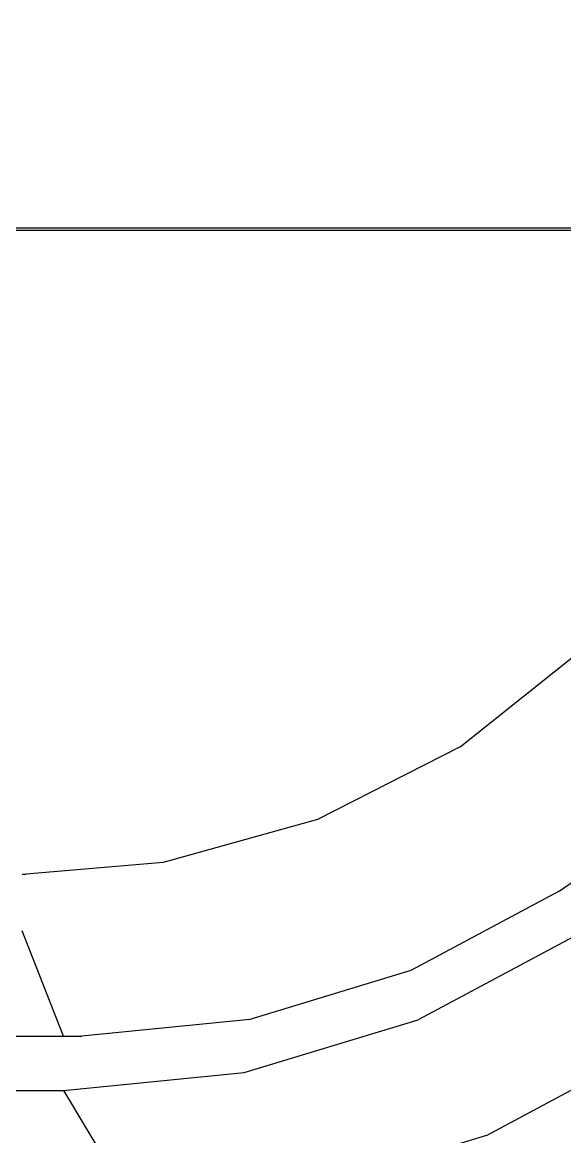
# Model space of a CAD drawing. Extents: x 0 to 230, y -306 to 0.
# Drawn here: x 193.34 to 206.25, y -291.15 to -264.64 of the extents above; entities that cross this region are included whole.
import ezdxf

# ---------------------------------------------------------------- set-up
doc = ezdxf.new("R2010")
doc.units = 0
doc.header["$MEASUREMENT"] = 0
for name, color, linetype in [('Layer1', 252, 'CONTINUOUS'), ('Layer2', 252, 'CONTINUOUS'), ('Layer3', 254, 'CONTINUOUS')]:
    doc.layers.add(name, color=color, linetype=linetype)

msp = doc.modelspace()

# ---------------------------------------------------------------- linework, layer by layer
at = {"layer": 'Layer1', "linetype": 'Continuous', "invisible_edges": 15}
for points in [[(134.922, -284.905, 2.254), (193.344, -284.905, 2.254), (193.343, -21.095, 2.254)], [(193.343, -21.095, 2.254), (212.253, -153.146, 2.254), (193.344, -284.905, 2.254)], [(212.253, -153.146, 2.254), (212.252, -191.049, 2.254), (193.344, -284.905, 2.254)], [(212.252, -191.049, 2.254), (212.248, -266.951, 2.254), (193.344, -284.905, 2.254)], [(212.212, -268.105, 2.254), (212.248, -266.951, 2.254), (193.344, -284.905, 2.254)], [(193.437, -284.905, 2.254), (193.344, -284.905, 2.254), (212.212, -268.105, 2.254)], [(193.437, -284.905, 2.254), (212.114, -269.165, 2.254), (212.212, -268.105, 2.254)], [(211.712, -271.346, 2.254), (212.114, -269.165, 2.254), (193.437, -284.905, 2.254)], [(209.352, -276.36, 2.254), (211.712, -271.346, 2.254), (193.437, -284.905, 2.254)], [(193.437, -284.905, 2.254), (209.352, -276.36, 2.254), (204.826, -281.137, 2.254)], [(205.52, -280.596, 15.594), (204.826, -281.137, 2.254), (209.352, -276.36, 2.254)], [(207.809, -278.381, 16.266), (205.52, -280.596, 15.594), (209.352, -276.36, 2.254)], [(207.278, -281.551, 42.393), (207.278, -281.551, 42.393), (207.8, -278.391, 16.378), (205.52, -280.595, 15.71)], [(205.52, -280.596, 15.594), (204.829, -281.135, 15.487), (204.826, -281.137, 2.254)], [(204.829, -281.135, 15.603), (204.829, -281.135, 15.603), (205.52, -280.595, 15.71), (207.278, -281.551, 42.393)], [(204.826, -281.137, 2.254), (199.896, -283.782, 2.254), (193.437, -284.905, 2.254)], [(200, -283.744, 15.464), (199.896, -283.782, 2.254), (204.826, -281.137, 2.254)], [(202.929, -282.38, 15.346), (200, -283.744, 15.464), (204.826, -281.137, 2.254)], [(204.829, -281.135, 15.487), (202.929, -282.38, 15.346), (204.826, -281.137, 2.254)], [(202.931, -282.379, 15.346), (202.931, -282.379, 15.346), (204.829, -281.135, 15.487), (204.313, -283.815, 42.105)], [(204.313, -283.815, 42.22), (204.313, -283.815, 42.22), (207.278, -281.551, 42.393), (204.829, -281.135, 15.603)], [(207.278, -281.551, 42.393), (207.278, -281.551, 42.393), (204.313, -283.815, 42.22), (205.165, -284.033, 44.214)], [(207.278, -281.551, 42.393), (207.278, -281.551, 42.393), (207.388, -282.267, 44.214), (205.165, -284.033, 44.214)], [(200.004, -283.742, 15.463), (200.004, -283.742, 15.463), (202.931, -282.379, 15.346), (201.388, -285.262, 41.946)], [(201.388, -285.262, 41.946), (201.388, -285.262, 41.946), (204.313, -283.815, 42.105), (202.931, -282.379, 15.346)], [(207.388, -282.267, 44.214), (207.388, -282.267, 44.214), (207.639, -282.949, 46.27), (204.618, -285.175, 46.242)], [(205.165, -284.033, 44.214), (205.165, -284.033, 44.214), (207.388, -282.267, 44.214), (204.618, -285.175, 46.242)], [(204.618, -285.175, 46.242), (204.618, -285.175, 46.242), (207.639, -282.949, 46.27), (206.828, -285.477, 65.045)], [(198.948, -284.094, 15.589), (198.948, -284.094, 15.589), (200.004, -283.742, 15.463), (199.9, -285.764, 41.864)], [(198.948, -284.094, 15.589), (200.004, -283.742, 15.463), (199.896, -283.782, 2.254)], [(199.9, -285.764, 41.864), (199.9, -285.764, 41.864), (201.388, -285.262, 41.946), (200.004, -283.742, 15.463)], [(197.166, -284.539, 15.903), (193.437, -284.905, 2.254), (199.896, -283.782, 2.254)], [(198.948, -284.094, 15.589), (197.166, -284.539, 15.903), (199.896, -283.782, 2.254)], [(204.313, -283.815, 42.22), (204.313, -283.815, 42.22), (201.388, -285.262, 42.062), (205.165, -284.033, 44.214)], [(197.166, -284.539, 15.903), (197.166, -284.539, 15.903), (198.948, -284.094, 15.589), (198.473, -286.118, 41.793)], [(198.473, -286.118, 41.793), (198.473, -286.118, 41.793), (199.9, -285.764, 41.864), (198.948, -284.094, 15.589)], [(201.388, -285.262, 42.062), (201.388, -285.262, 42.062), (205.165, -284.033, 44.214), (202.727, -285.438, 44.214)], [(204.618, -285.175, 46.242), (204.618, -285.175, 46.242), (205.165, -284.033, 44.214), (201.561, -286.67, 46.251)], [(205.165, -284.033, 44.214), (205.165, -284.033, 44.214), (202.727, -285.438, 44.214), (201.561, -286.67, 46.251)], [(197.166, -284.539, 15.903), (193.344, -284.905, 16.947), (193.344, -284.905, 2.254), (193.437, -284.905, 2.254)], [(197.166, -284.539, 15.903), (193.344, -284.905, 16.947), (194.567, -286.491, 41.634), (194.756, -286.491, 41.637)], [(194.756, -286.491, 41.637), (194.756, -286.491, 41.637), (198.473, -286.118, 41.793), (197.166, -284.539, 15.903)], [(194.567, -286.491, 41.634), (35.433, -286.491, 41.634), (36.657, -284.905, 16.947), (193.344, -284.905, 16.947)], [(193.344, -284.905, 16.947), (36.657, -284.905, 16.947), (36.563, -284.905, 2.254), (193.344, -284.905, 2.254)], [(202.727, -285.438, 44.214), (202.727, -285.438, 44.214), (201.388, -285.262, 42.062), (199.9, -285.764, 41.98)], [(201.313, -288.293, 65.077), (201.313, -288.293, 65.077), (204.618, -285.175, 46.242), (201.561, -286.67, 46.251)], [(204.618, -285.175, 46.242), (204.618, -285.175, 46.242), (204.146, -287.119, 65.042), (201.313, -288.293, 65.077)], [(204.146, -287.119, 65.042), (204.146, -287.119, 65.042), (206.828, -285.477, 65.045), (204.618, -285.175, 46.242)], [(199.9, -285.764, 41.98), (199.9, -285.764, 41.98), (202.727, -285.438, 44.214), (200.114, -286.46, 44.214)], [(201.561, -286.67, 46.251), (201.561, -286.67, 46.251), (202.727, -285.438, 44.214), (200.114, -286.46, 44.214)], [(206.726, -287.289, 83.386), (206.726, -287.289, 83.386), (206.828, -285.477, 65.045), (204.146, -287.119, 65.042)], [(198.473, -286.118, 41.909), (198.473, -286.118, 41.909), (199.9, -285.764, 41.98), (200.114, -286.46, 44.214)], [(194.567, -286.491, 41.749), (194.567, -286.491, 41.749), (198.473, -286.118, 41.909), (197.375, -287.084, 44.214)], [(198.473, -286.118, 41.909), (198.473, -286.118, 41.909), (200.114, -286.46, 44.214), (197.375, -287.084, 44.214)], [(35.433, -286.491, 41.749), (35.555, -288.007, 46.393), (194.446, -288.007, 46.393), (194.567, -286.491, 41.749)], [(194.446, -288.007, 46.393), (194.567, -286.491, 41.749), (197.375, -287.084, 44.214)], [(200.114, -286.46, 44.214), (200.114, -286.46, 44.214), (197.375, -287.084, 44.214), (198.365, -287.607, 46.297)], [(198.218, -289.036, 65.151), (198.218, -289.036, 65.151), (201.561, -286.67, 46.251), (198.365, -287.607, 46.297)], [(201.561, -286.67, 46.251), (201.561, -286.67, 46.251), (201.313, -288.293, 65.077), (198.218, -289.036, 65.151)], [(200.114, -286.46, 44.214), (200.114, -286.46, 44.214), (201.561, -286.67, 46.251), (198.365, -287.607, 46.297)], [(197.375, -287.084, 44.214), (197.375, -287.084, 44.214), (198.365, -287.607, 46.297), (194.446, -288.007, 46.393)], [(201.313, -288.293, 65.077), (201.313, -288.293, 65.077), (204.146, -287.119, 65.042), (201.729, -289.628, 83.406)], [(201.729, -289.628, 83.406), (201.729, -289.628, 83.406), (203.803, -288.859, 83.369), (204.146, -287.119, 65.042)], [(204.146, -287.119, 65.042), (204.146, -287.119, 65.042), (206.726, -287.289, 83.386), (203.803, -288.859, 83.369)], [(206.726, -287.289, 83.386), (206.726, -287.289, 83.386), (203.803, -288.859, 83.369), (207.164, -287.954, 85.992)], [(194.446, -288.007, 46.393), (194.446, -288.007, 46.393), (198.365, -287.607, 46.297), (198.218, -289.036, 65.151)], [(203.803, -288.859, 83.369), (203.803, -288.859, 83.369), (204.646, -289.362, 85.992), (207.164, -287.954, 85.992)], [(207.164, -287.954, 85.992), (207.164, -287.954, 85.992), (207.359, -288.619, 88.125), (204.038, -290.353, 88.142)], [(207.164, -287.954, 85.992), (207.164, -287.954, 85.992), (204.646, -289.362, 85.992), (204.038, -290.353, 88.142)], [(195.943, -290.516, 83.686), (34.058, -290.516, 83.686), (35.555, -288.007, 46.393), (194.446, -288.007, 46.393)], [(194.446, -288.007, 46.393), (194.446, -288.007, 46.393), (198.218, -289.036, 65.151), (195.203, -289.276, 65.256)], [(200.23, -290.027, 83.455), (200.23, -290.027, 83.455), (201.313, -288.293, 65.077), (198.218, -289.036, 65.151)], [(201.313, -288.293, 65.077), (201.313, -288.293, 65.077), (201.729, -289.628, 83.406), (200.23, -290.027, 83.455)], [(204.038, -290.353, 88.142), (204.038, -290.353, 88.142), (207.359, -288.619, 88.125), (206.304, -290.968, 107.451)], [(195.203, -289.276, 65.256), (195.203, -289.276, 65.256), (198.218, -289.036, 65.151), (200.23, -290.027, 83.455)], [(201.729, -289.628, 83.406), (201.729, -289.628, 83.406), (203.803, -288.859, 83.369), (204.646, -289.362, 85.992)], [(195.203, -289.276, 65.256), (195.203, -289.276, 65.256), (200.23, -290.027, 83.455), (195.943, -290.516, 83.686)], [(204.646, -289.362, 85.992), (204.646, -289.362, 85.992), (204.038, -290.353, 88.142), (200.235, -291.514, 88.208)], [(204.646, -289.362, 85.992), (204.646, -289.362, 85.992), (201.956, -290.384, 85.992), (200.235, -291.514, 88.208)], [(201.956, -290.384, 85.992), (201.956, -290.384, 85.992), (201.729, -289.628, 83.406), (204.646, -289.362, 85.992)], [(200.23, -290.027, 83.455), (200.23, -290.027, 83.455), (201.729, -289.628, 83.406), (201.956, -290.384, 85.992)], [(195.943, -290.516, 83.686), (195.943, -290.516, 83.686), (200.23, -290.027, 83.455), (199.143, -291.009, 85.992)], [(200.23, -290.027, 83.455), (200.23, -290.027, 83.455), (201.956, -290.384, 85.992), (199.143, -291.009, 85.992)], [(200.076, -292.983, 107.565), (200.076, -292.983, 107.565), (204.038, -290.353, 88.142), (200.235, -291.514, 88.208)], [(204.038, -290.353, 88.142), (204.038, -290.353, 88.142), (203.328, -292.202, 107.487), (200.076, -292.983, 107.565)], [(204.038, -290.353, 88.142), (204.038, -290.353, 88.142), (206.304, -290.968, 107.451), (203.328, -292.202, 107.487)], [(195.943, -290.516, 83.686), (196.131, -291.932, 88.323), (33.869, -291.932, 88.323), (34.058, -290.516, 83.686)], [(195.943, -290.516, 83.686), (195.943, -290.516, 83.686), (199.143, -291.009, 85.992), (196.131, -291.932, 88.323)], [(199.143, -291.009, 85.992), (199.143, -291.009, 85.992), (201.956, -290.384, 85.992), (200.235, -291.514, 88.208)], [(199.143, -291.009, 85.992), (199.143, -291.009, 85.992), (200.235, -291.514, 88.208), (196.131, -291.932, 88.323)], [(206.304, -290.968, 107.451), (206.304, -290.968, 107.451), (203.328, -292.202, 107.487), (207.619, -291.832, 125.063)]]:
    msp.add_3dface(points, dxfattribs=at)
at = {"layer": 'Layer2', "linetype": 'Continuous'}
for points, invisible_edges in [([(17.467, -265.599, -0.005), (17.466, -153.146, -0.005), (212.534, -153.146, -0.005)], 15), ([(17.467, -265.599, -0.005), (212.534, -153.146, -0.005), (212.534, -265.599, -0.005)], 15), ([(115, -284.906, -0.005), (17.467, -265.599, -0.005), (212.534, -265.599, -0.005)], 15), ([(212.534, -265.599, -0.005), (115, -284.906, -0.005), (193.344, -284.905, -0.005)], 15), ([(212.534, -265.599, -0.005), (212.534, -265.784, -0.005), (193.438, -284.905, -0.005), (193.344, -284.905, -0.005)], 15), ([(212.534, -265.784, -0.005), (196.7, -284.629, -0.005), (193.438, -284.905, -0.005)], 15), ([(212.534, -265.784, -0.005), (200.368, -283.605, -0.005), (196.7, -284.629, -0.005)], 15), ([(212.534, -265.784, -0.005), (203.766, -281.875, -0.005), (200.368, -283.605, -0.005)], 15), ([(212.534, -265.784, -0.005), (206.748, -279.499, -0.005), (203.766, -281.875, -0.005)], 15), ([(207.62, -279.976, 1.242), (204.573, -282.474, 1.234), (203.766, -281.875, -0.005), (206.748, -279.499, -0.005)], 11), ([(207.902, -280.257, 2.728), (204.796, -282.808, 2.716), (204.573, -282.474, 1.234), (207.62, -279.976, 1.242)], 15), ([(209.216, -282.772, 41.761), (209.216, -282.772, 41.761), (207.901, -280.256, 2.728), (204.795, -282.807, 2.716)], 15), ([(204.573, -282.474, 1.234), (203.766, -281.875, -0.005), (200.368, -283.605, -0.005), (201.118, -284.323, 1.233)], 13), ([(204.796, -282.808, 2.716), (201.272, -284.694, 2.715), (201.118, -284.323, 1.233), (204.573, -282.474, 1.234)], 15), ([(201.272, -284.692, 2.715), (201.272, -284.692, 2.715), (204.795, -282.807, 2.716), (202.591, -287.201, 41.741)], 15), ([(204.795, -282.807, 2.716), (204.795, -282.807, 2.716), (206.119, -285.312, 41.754), (202.591, -287.201, 41.741)], 11), ([(204.795, -282.807, 2.716), (204.795, -282.807, 2.716), (209.216, -282.772, 41.761), (206.783, -284.849, 41.755)], 11), ([(206.119, -285.312, 41.754), (206.119, -285.312, 41.754), (206.783, -284.849, 41.755), (204.795, -282.807, 2.716)], 13), ([(206.137, -285.341, 42.015), (206.137, -285.341, 42.015), (209.239, -282.796, 42.02), (209.293, -282.851, 42.155)], 15), ([(209.239, -282.796, 42.02), (209.239, -282.796, 42.02), (206.783, -284.851, 41.871), (206.137, -285.341, 42.015)], 15), ([(209.293, -282.851, 42.155), (209.293, -282.851, 42.155), (206.137, -285.341, 42.015), (206.181, -285.407, 42.151)], 15), ([(206.181, -285.407, 42.151), (206.181, -285.407, 42.151), (209.293, -282.851, 42.155), (209.374, -282.932, 42.26)], 15), ([(209.374, -282.932, 42.26), (209.374, -282.932, 42.26), (206.181, -285.407, 42.151), (206.246, -285.505, 42.256)], 15), ([(209.374, -282.932, 42.26), (209.374, -282.932, 42.26), (206.88, -285.221, 42.315), (206.246, -285.505, 42.256)], 15), ([(201.118, -284.323, 1.233), (200.368, -283.605, -0.005), (196.7, -284.629, -0.005), (197.352, -285.469, 1.241)], 13), ([(201.272, -284.694, 2.715), (197.43, -285.86, 2.727), (197.352, -285.469, 1.241), (201.118, -284.323, 1.233)], 15), ([(197.352, -285.469, 1.241), (196.7, -284.629, -0.005), (193.438, -284.905, -0.005), (193.438, -285.876, 1.282)], 13), ([(202.591, -287.201, 41.741), (202.591, -287.201, 41.741), (201.272, -284.692, 2.715), (197.43, -285.859, 2.727)], 15), ([(193.438, -285.876, 1.282), (193.344, -285.876, 1.282), (193.344, -284.905, -0.005), (193.438, -284.905, -0.005)], 11), ([(206.137, -285.341, 42.015), (206.137, -285.341, 42.015), (206.119, -285.313, 41.869), (206.783, -284.851, 41.871)], 15), ([(206.119, -285.313, 41.869), (206.119, -285.313, 41.869), (206.137, -285.341, 42.015), (202.591, -287.203, 41.857)], 15), ([(206.137, -285.341, 42.015), (206.137, -285.341, 42.015), (202.591, -287.203, 41.857), (202.604, -287.235, 42.006)], 15), ([(202.604, -287.235, 42.006), (202.604, -287.235, 42.006), (206.137, -285.341, 42.015), (206.181, -285.407, 42.151)], 15), ([(206.88, -285.221, 42.315), (206.88, -285.221, 42.315), (206.246, -285.505, 42.256), (203.928, -286.995, 42.308)], 15), ([(203.928, -286.995, 42.308), (203.928, -286.995, 42.308), (206.88, -285.221, 42.315), (206.258, -285.885, 42.387)], 15), ([(197.43, -285.86, 2.727), (197.352, -285.469, 1.241), (193.438, -285.876, 1.282), (193.438, -286.257, 2.749)], 15), ([(206.181, -285.407, 42.151), (206.181, -285.407, 42.151), (202.604, -287.235, 42.006), (202.635, -287.312, 42.145)], 15), ([(206.181, -285.407, 42.151), (206.181, -285.407, 42.151), (206.246, -285.505, 42.256), (202.635, -287.312, 42.145)], 15), ([(202.682, -287.425, 42.25), (202.682, -287.425, 42.25), (202.635, -287.312, 42.145), (206.246, -285.505, 42.256)], 15), ([(206.246, -285.505, 42.256), (206.246, -285.505, 42.256), (203.928, -286.995, 42.308), (202.682, -287.425, 42.25)], 15), ([(193.438, -286.257, 2.749), (193.344, -286.257, 2.749), (193.344, -285.876, 1.282), (193.438, -285.876, 1.282)], 15), ([(198.756, -288.362, 41.726), (198.756, -288.362, 41.726), (197.43, -285.859, 2.727), (193.437, -286.255, 2.749)], 15), ([(197.43, -285.859, 2.727), (197.43, -285.859, 2.727), (202.591, -287.201, 41.741), (198.756, -288.362, 41.726)], 11), ([(202.554, -287.866, 42.387), (202.554, -287.866, 42.387), (206.258, -285.885, 42.387), (206.415, -286.12, 42.598)], 15), ([(206.258, -285.885, 42.387), (206.258, -285.885, 42.387), (203.928, -286.995, 42.308), (202.554, -287.866, 42.387)], 15), ([(206.415, -286.12, 42.598), (206.415, -286.12, 42.598), (202.554, -287.866, 42.387), (202.663, -288.127, 42.599)], 15), ([(202.663, -288.127, 42.599), (202.663, -288.127, 42.599), (206.415, -286.12, 42.598), (206.521, -286.278, 42.89)], 15), ([(194.324, -288.759, 41.709), (193.344, -286.255, 2.749), (36.656, -286.255, 2.749), (35.676, -288.759, 41.709)], 2), ([(194.324, -288.759, 41.709), (194.764, -288.759, 41.71), (193.437, -286.255, 2.749), (193.344, -286.255, 2.749)], 14), ([(193.437, -286.255, 2.749), (193.437, -286.255, 2.749), (198.756, -288.362, 41.726), (194.764, -288.759, 41.71)], 11), ([(206.521, -286.278, 42.89), (206.521, -286.278, 42.89), (202.663, -288.127, 42.599), (202.736, -288.303, 42.891)], 15), ([(202.736, -288.303, 42.891), (202.736, -288.303, 42.891), (206.521, -286.278, 42.89), (206.564, -286.343, 43.206)], 15), ([(206.564, -286.343, 43.206), (206.564, -286.343, 43.206), (202.736, -288.303, 42.891), (202.765, -288.375, 43.207)], 15), ([(208.086, -287.187, 63.22), (208.086, -287.187, 63.22), (206.563, -286.342, 43.206), (202.765, -288.373, 43.207)], 11), ([(203.928, -286.995, 42.308), (203.928, -286.995, 42.308), (202.554, -287.866, 42.387), (200.15, -288.432, 42.299)], 15), ([(202.682, -287.425, 42.25), (202.682, -287.425, 42.25), (203.928, -286.995, 42.308), (200.15, -288.432, 42.299)], 15), ([(202.765, -288.373, 43.207), (202.765, -288.373, 43.207), (208.086, -287.187, 63.22), (205.099, -289.015, 63.217)], 15), ([(205.099, -289.015, 63.217), (205.099, -289.015, 63.217), (208.086, -287.187, 63.22), (208.171, -289.105, 84.019)], 15), ([(198.756, -288.363, 41.841), (198.756, -288.363, 41.841), (202.591, -287.203, 41.857), (202.604, -287.235, 42.006)], 15), ([(202.604, -287.235, 42.006), (202.604, -287.235, 42.006), (198.756, -288.363, 41.841), (198.763, -288.398, 41.996)], 15), ([(198.763, -288.398, 41.996), (198.763, -288.398, 41.996), (202.604, -287.235, 42.006), (202.635, -287.312, 42.145)], 15), ([(198.78, -288.485, 42.139), (198.78, -288.485, 42.139), (198.763, -288.398, 41.996), (202.635, -287.312, 42.145)], 15), ([(202.635, -287.312, 42.145), (202.635, -287.312, 42.145), (202.682, -287.425, 42.25), (198.78, -288.485, 42.139)], 15), ([(198.805, -288.613, 42.244), (198.805, -288.613, 42.244), (198.78, -288.485, 42.139), (202.682, -287.425, 42.25)], 15), ([(202.682, -287.425, 42.25), (202.682, -287.425, 42.25), (200.15, -288.432, 42.299), (198.805, -288.613, 42.244)], 15), ([(198.518, -289.091, 42.388), (198.518, -289.091, 42.388), (202.554, -287.866, 42.387), (202.663, -288.127, 42.599)], 15), ([(200.15, -288.432, 42.299), (200.15, -288.432, 42.299), (202.554, -287.866, 42.387), (198.518, -289.091, 42.388)], 15), ([(202.663, -288.127, 42.599), (202.663, -288.127, 42.599), (198.518, -289.091, 42.388), (198.574, -289.369, 42.6)], 15), ([(202.736, -288.303, 42.891), (202.736, -288.303, 42.891), (202.663, -288.127, 42.599), (198.574, -289.369, 42.6)], 15), ([(198.805, -288.613, 42.244), (198.805, -288.613, 42.244), (198.78, -288.485, 42.139), (194.763, -288.893, 42.134)], 15), ([(198.78, -288.485, 42.139), (198.78, -288.485, 42.139), (194.764, -288.798, 41.986), (194.763, -288.893, 42.134)], 15), ([(194.764, -288.76, 41.825), (194.764, -288.76, 41.825), (198.756, -288.363, 41.841), (198.763, -288.398, 41.996)], 15), ([(198.78, -288.485, 42.139), (198.78, -288.485, 42.139), (198.763, -288.398, 41.996), (194.764, -288.798, 41.986)], 15), ([(198.763, -288.398, 41.996), (198.763, -288.398, 41.996), (194.764, -288.76, 41.825), (194.764, -288.798, 41.986)], 15), ([(196.476, -289.102, 42.293), (196.476, -289.102, 42.293), (200.15, -288.432, 42.299), (198.518, -289.091, 42.388)], 15), ([(200.15, -288.432, 42.299), (200.15, -288.432, 42.299), (198.805, -288.613, 42.244), (196.476, -289.102, 42.293)], 15), ([(198.611, -289.556, 42.894), (198.611, -289.556, 42.894), (198.574, -289.369, 42.6), (202.736, -288.303, 42.891)], 15), ([(202.765, -288.375, 43.207), (202.765, -288.375, 43.207), (202.736, -288.303, 42.891), (198.611, -289.556, 42.894)], 15), ([(202.765, -288.375, 43.207), (202.765, -288.375, 43.207), (198.611, -289.556, 42.894), (198.626, -289.631, 43.21)], 15), ([(198.625, -289.629, 43.21), (198.625, -289.629, 43.21), (202.765, -288.373, 43.207), (201.944, -290.323, 63.256)], 13), ([(202.765, -288.373, 43.207), (202.765, -288.373, 43.207), (205.099, -289.015, 63.217), (201.944, -290.323, 63.256)], 15), ([(194.324, -288.797, 41.984), (194.324, -288.76, 41.825), (35.676, -288.759, 41.825), (35.676, -288.797, 41.984)], 15), ([(194.324, -288.76, 41.825), (194.324, -288.76, 41.825), (194.764, -288.798, 41.986), (194.324, -288.797, 41.984)], 15), ([(194.764, -288.76, 41.825), (194.764, -288.76, 41.825), (194.764, -288.798, 41.986), (194.324, -288.76, 41.825)], 15), ([(198.805, -288.613, 42.244), (198.805, -288.613, 42.244), (196.476, -289.102, 42.293), (194.763, -289.033, 42.24)], 15), ([(194.763, -289.033, 42.24), (194.763, -289.033, 42.24), (194.763, -288.893, 42.134), (198.805, -288.613, 42.244)], 15), ([(35.676, -288.893, 42.134), (35.676, -288.797, 41.984), (194.324, -288.797, 41.984), (194.324, -288.893, 42.134)], 15), ([(194.324, -289.036, 42.241), (194.324, -288.893, 42.134), (35.676, -288.893, 42.134), (35.676, -289.036, 42.241)], 15), ([(35.676, -289.192, 42.29), (35.676, -289.036, 42.241), (194.324, -289.036, 42.241), (194.324, -289.192, 42.29)], 15), ([(194.324, -288.797, 41.984), (194.324, -288.797, 41.984), (194.763, -288.893, 42.134), (194.324, -288.893, 42.134)], 15), ([(194.764, -288.798, 41.986), (194.764, -288.798, 41.986), (194.763, -288.893, 42.134), (194.324, -288.797, 41.984)], 15), ([(194.324, -288.893, 42.134), (194.324, -288.893, 42.134), (194.324, -289.036, 42.241), (194.763, -289.033, 42.24)], 15), ([(194.324, -288.893, 42.134), (194.324, -288.893, 42.134), (194.763, -288.893, 42.134), (194.763, -289.033, 42.24)], 15), ([(194.324, -289.036, 42.241), (194.763, -289.033, 42.24), (194.763, -289.191, 42.29), (194.324, -289.036, 42.241)], 15), ([(194.324, -289.192, 42.29), (194.324, -289.192, 42.29), (194.324, -289.036, 42.241), (194.763, -289.191, 42.29)], 15), ([(196.476, -289.102, 42.293), (196.476, -289.102, 42.293), (194.763, -289.033, 42.24), (194.763, -289.191, 42.29)], 15), ([(201.944, -290.323, 63.256), (201.944, -290.323, 63.256), (205.099, -289.015, 63.217), (204.39, -291.125, 84.017)], 15), ([(204.39, -291.125, 84.017), (204.39, -291.125, 84.017), (208.171, -289.105, 84.019), (205.099, -289.015, 63.217)], 13), ([(194.325, -289.611, 42.448), (194.324, -289.192, 42.29), (35.676, -289.192, 42.29), (35.675, -289.611, 42.448)], 15), ([(194.324, -289.192, 42.29), (194.324, -289.192, 42.29), (194.763, -289.191, 42.29), (194.325, -289.611, 42.448)], 15), ([(198.518, -289.091, 42.388), (198.518, -289.091, 42.388), (198.574, -289.369, 42.6), (194.325, -289.611, 42.448)], 15), ([(194.325, -289.611, 42.448), (194.325, -289.611, 42.448), (196.476, -289.102, 42.293), (198.518, -289.091, 42.388)], 15), ([(194.325, -289.611, 42.448), (194.325, -289.611, 42.448), (194.82, -289.19, 42.29), (196.476, -289.102, 42.293)], 15), ([(194.763, -289.191, 42.29), (194.763, -289.191, 42.29), (194.82, -289.19, 42.29), (194.325, -289.611, 42.448)], 15), ([(208.171, -289.105, 84.019), (208.171, -289.105, 84.019), (208.191, -289.135, 84.172), (204.39, -291.125, 84.017)], 15), ([(208.191, -289.135, 84.172), (208.191, -289.135, 84.172), (204.39, -291.125, 84.017), (204.404, -291.159, 84.17)], 15), ([(204.404, -291.159, 84.17), (204.404, -291.159, 84.17), (208.191, -289.135, 84.172), (208.24, -289.208, 84.312)], 15), ([(204.437, -291.24, 84.311), (204.437, -291.24, 84.311), (204.404, -291.159, 84.17), (208.24, -289.208, 84.312)], 15), ([(208.31, -289.315, 84.416), (208.31, -289.315, 84.416), (208.24, -289.208, 84.312), (204.437, -291.24, 84.311)], 15), ([(208.31, -289.315, 84.416), (208.31, -289.315, 84.416), (204.437, -291.24, 84.311), (204.486, -291.359, 84.415)], 15), ([(207.253, -290.136, 84.469), (207.253, -290.136, 84.469), (208.31, -289.315, 84.416), (204.486, -291.359, 84.415)], 15), ([(198.574, -289.369, 42.6), (198.574, -289.369, 42.6), (198.611, -289.556, 42.894), (194.325, -289.793, 42.603)], 15), ([(194.325, -289.611, 42.448), (194.325, -289.611, 42.448), (198.574, -289.369, 42.6), (194.325, -289.793, 42.603)], 15), ([(198.611, -289.556, 42.894), (198.611, -289.556, 42.894), (198.626, -289.631, 43.21), (194.325, -289.924, 42.781)], 15), ([(194.325, -289.793, 42.603), (194.325, -289.793, 42.603), (198.611, -289.556, 42.894), (194.325, -289.924, 42.781)], 15), ([(35.675, -289.793, 42.603), (35.675, -289.611, 42.448), (194.325, -289.611, 42.448), (194.325, -289.793, 42.603)], 15), ([(194.325, -289.924, 42.781), (194.325, -289.793, 42.603), (35.675, -289.793, 42.603), (35.675, -289.924, 42.781)], 15), ([(194.324, -290.056, 43.217), (194.324, -290.056, 43.217), (198.625, -289.629, 43.21), (198.496, -291.151, 63.339)], 13), ([(198.626, -289.631, 43.21), (198.626, -289.631, 43.21), (194.325, -289.924, 42.781), (194.325, -290.057, 43.217)], 15), ([(198.625, -289.629, 43.21), (198.625, -289.629, 43.21), (201.944, -290.323, 63.256), (198.496, -291.151, 63.339)], 15), ([(204.647, -291.764, 84.577), (204.647, -291.764, 84.577), (208.53, -289.688, 84.577), (208.677, -289.908, 84.789)], 15), ([(208.53, -289.688, 84.577), (208.53, -289.688, 84.577), (207.253, -290.136, 84.469), (204.647, -291.764, 84.577)], 15), ([(35.676, -290.056, 43.217), (35.675, -289.924, 42.781), (194.325, -289.924, 42.781), (194.324, -290.056, 43.217)], 15), ([(198.496, -291.151, 63.339), (196.018, -292.801, 84.014), (195.963, -292.801, 84.014), (194.324, -290.056, 43.217)], 13), ([(208.677, -289.908, 84.789), (208.677, -289.908, 84.789), (204.647, -291.764, 84.577), (204.749, -292.009, 84.79)], 15), ([(204.749, -292.009, 84.79), (204.749, -292.009, 84.79), (208.677, -289.908, 84.789), (208.775, -290.055, 85.073)], 15), ([(208.775, -290.055, 85.073), (208.775, -290.055, 85.073), (204.749, -292.009, 84.79), (204.816, -292.172, 85.074)], 15), ([(204.816, -292.172, 85.074), (204.816, -292.172, 85.074), (208.775, -290.055, 85.073), (208.815, -290.115, 85.376)], 15), ([(208.815, -290.115, 85.376), (208.815, -290.115, 85.376), (204.816, -292.172, 85.074), (204.844, -292.239, 85.377)], 15), ([(204.844, -292.239, 85.377), (204.844, -292.239, 85.377), (208.815, -290.115, 85.376), (210.274, -291.003, 105.356)], 13), ([(204.39, -291.125, 84.017), (204.39, -291.125, 84.017), (201.944, -290.323, 63.256), (198.496, -291.151, 63.339)], 15), ([(204.647, -291.764, 84.577), (204.647, -291.764, 84.577), (207.253, -290.136, 84.469), (203.917, -291.724, 84.467)], 15), ([(203.917, -291.724, 84.467), (203.917, -291.724, 84.467), (204.486, -291.359, 84.415), (207.253, -290.136, 84.469)], 15), ([(198.496, -291.151, 63.339), (198.496, -291.151, 63.339), (200.282, -292.369, 84.015), (196.018, -292.801, 84.014)], 11), ([(198.496, -291.151, 63.339), (198.496, -291.151, 63.339), (204.39, -291.125, 84.017), (200.282, -292.369, 84.015)], 11), ([(200.282, -292.369, 84.015), (200.282, -292.369, 84.015), (204.39, -291.125, 84.017), (204.404, -291.159, 84.17)], 15), ([(204.844, -292.239, 85.377), (204.844, -292.239, 85.377), (210.274, -291.003, 105.356), (207.123, -292.908, 105.354)], 15)]:
    msp.add_3dface(points, dxfattribs=dict(at, invisible_edges=invisible_edges))
msp.add_3dface([(195.963, -292.801, 84.014), (34.037, -292.801, 84.014), (35.676, -290.056, 43.217), (194.324, -290.056, 43.217)], dxfattribs=at)
at = {"layer": 'Layer3', "linetype": 'Continuous'}
for points in [[(221.459, -269.588, 208.561), (8.541, -269.588, 208.561), (8.541, -36.283, 208.561), (221.459, -36.412, 208.561)], [(6.378, -269.532, 206.341), (6.378, -36.468, 206.341), (223.622, -36.468, 206.341), (223.622, -269.532, 206.341)]]:
    msp.add_3dface(points, dxfattribs=at)
for points, invisible_edges in [([(223.622, -269.532, 206.341), (6.378, -269.532, 206.341), (27.76, -297.399, 206.341), (194.772, -298.381, 206.341)], 15), ([(221.459, -269.588, 208.561), (220.877, -275.126, 208.561), (9.123, -275.126, 208.561), (8.541, -269.588, 208.561)], 10), ([(194.772, -298.381, 206.341), (202.24, -297.399, 206.341), (223.622, -269.532, 206.341)], 14), ([(222.639, -277, 206.341), (223.622, -269.532, 206.341), (202.24, -297.399, 206.341)], 14), ([(9.123, -275.126, 208.561), (11.767, -282.297, 208.561), (218.233, -282.297, 208.561), (220.877, -275.126, 208.561)], 10), ([(202.24, -297.399, 206.341), (209.198, -294.517, 206.341), (222.639, -277, 206.341)], 14), ([(218.233, -282.297, 208.561), (213.66, -288.42, 208.561), (16.34, -288.42, 208.561), (11.767, -282.297, 208.561)], 10), ([(16.34, -288.42, 208.561), (22.463, -292.992, 208.561), (207.537, -292.992, 208.561), (213.66, -288.42, 208.561)], 10)]:
    msp.add_3dface(points, dxfattribs=dict(at, invisible_edges=invisible_edges))

doc.saveas('drawing.dxf')
